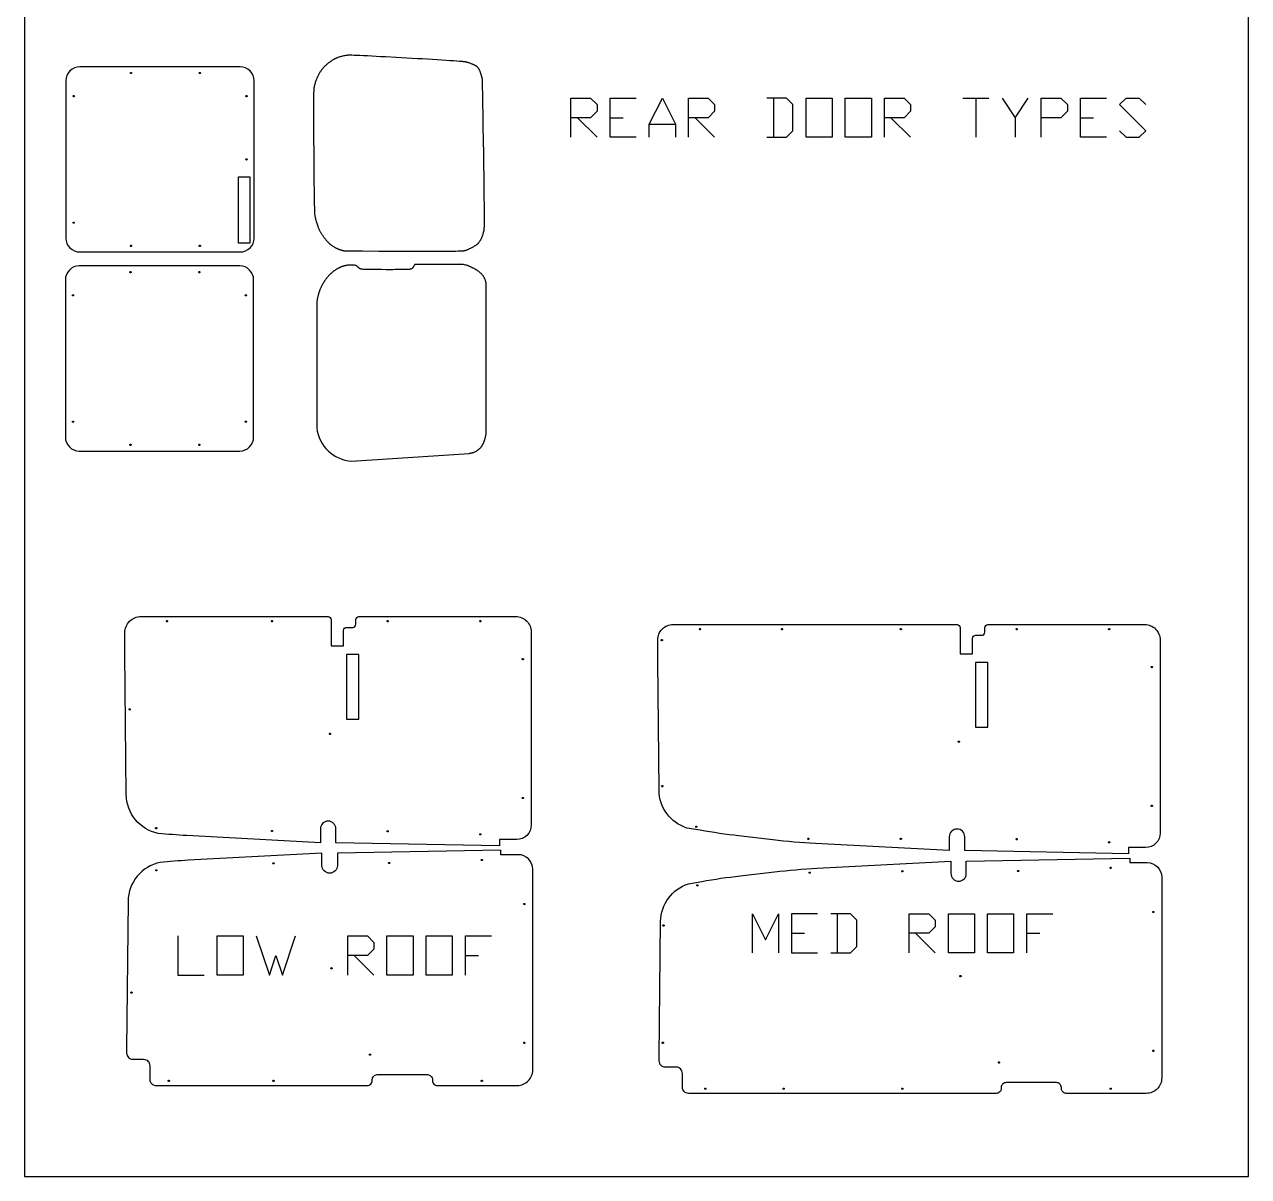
# Model space of a CAD drawing. Extents: x 0 to 9753, y 0 to 9976.
# Drawn here: x 5787 to 9753, y 1563 to 5297 of the extents above; entities that cross this region are included whole.
import ezdxf

# ---------------------------------------------------------------- set-up
doc = ezdxf.new("R2010")
doc.units = 0
doc.layers.add('Default_Layer', color=1, linetype='CONTINUOUS')

msp = doc.modelspace()

# ---------------------------------------------------------------- linework, layer by layer
at = {"layer": 'Default_Layer'}
for points in [[(5786.9, 1562.9), (9752.8, 1562.9), (9752.8, 5678.5), (5786.9, 5678.5), (5786.9, 1562.9)], [(6727, 4682.3), (6727.2, 4680.8), (6727.5, 4679.2), (6727.8, 4677.6), (6728.1, 4676), (6728.4, 4674.4), (6728.7, 4672.7), (6729.1, 4671.1), (6729.5, 4669.4), (6730.3, 4666), (6731.2, 4662.7), (6732.1, 4659.3), (6733, 4656.1), (6734, 4652.9), (6735, 4649.8), (6736, 4646.8), (6737, 4644), (6737.9, 4641.4), (6738.8, 4638.9), (6739.7, 4636.7), (6740.5, 4634.8), (6741.3, 4633), (6742.2, 4631.2), (6743.1, 4629.5), (6744, 4627.7), (6744.9, 4626), (6745.9, 4624.2), (6746.9, 4622.5), (6747.9, 4620.8), (6749, 4619.2), (6750, 4617.5), (6751.1, 4615.9), (6752.3, 4614.2), (6753.4, 4612.6), (6754.5, 4611), (6755.7, 4609.4), (6756.9, 4607.8), (6758.1, 4606.2), (6759.4, 4604.6), (6760.7, 4602.9), (6762.1, 4601.2), (6763.5, 4599.5), (6764.9, 4597.8), (6766.4, 4596.1), (6767.9, 4594.4), (6769.4, 4592.7), (6770.9, 4591.1), (6772.4, 4589.5), (6774, 4588), (6775.5, 4586.6), (6777, 4585.2), (6778.5, 4584), (6779.2, 4583.4), (6779.9, 4582.8), (6780.6, 4582.2), (6781.4, 4581.7), (6783, 4580.6), (6784.6, 4579.5), (6786.3, 4578.4), (6788, 4577.4), (6789.8, 4576.4), (6791.5, 4575.5), (6793.3, 4574.6), (6795.1, 4573.7), (6796.8, 4572.8), (6798.5, 4572.1), (6800.1, 4571.3), (6801.6, 4570.6), (6803.1, 4570), (6804.4, 4569.4), (6805.7, 4568.9), (6806.9, 4568.5), (6808.1, 4568), (6809.3, 4567.6), (6810.5, 4567.2), (6811.7, 4566.8), (6813, 4566.4), (6814.2, 4566), (6815.4, 4565.7), (6816.7, 4565.3), (6817.9, 4565), (6819.2, 4564.7), (6820.4, 4564.5), (6821.7, 4564.2), (6823, 4564), (6824.2, 4563.8), (6825.5, 4563.6), (6826.1, 4563.5), (6826.8, 4563.5), (6828.3, 4563.4), (6829.9, 4563.3), (6831.6, 4563.3), (6833.4, 4563.3), (6835.3, 4563.3), (6839.3, 4563.4), (6847.6, 4563.7), (6851.7, 4563.8), (6853.6, 4563.9), (6855.6, 4563.9), (6858.8, 4563.9), (6864.4, 4563.8), (6882.1, 4563.6), (6934.6, 4563), (6965, 4562.6), (6995.1, 4562.3), (7009.4, 4562.2), (7022.8, 4562.1), (7034.9, 4562.1), (7045.7, 4562.1), (7056.1, 4562.1), (7067.4, 4562.1), (7079.4, 4562.1), (7092, 4562.2), (7117.7, 4562.4), (7142.8, 4562.6), (7165.7, 4562.8), (7184.6, 4563.1), (7192.1, 4563.2), (7197.9, 4563.3), (7201.9, 4563.4), (7203.1, 4563.4), (7203.9, 4563.5), (7207.4, 4563.8), (7209.1, 4563.9), (7210.9, 4564.1), (7211.7, 4564.3), (7212.6, 4564.4), (7213.5, 4564.6), (7214.3, 4564.8), (7215.2, 4565), (7216, 4565.2), (7216.8, 4565.4), (7217.7, 4565.7), (7218.7, 4566.1), (7220.3, 4566.7), (7222.2, 4567.5), (7224.5, 4568.5), (7227, 4569.7), (7229.8, 4571), (7232.8, 4572.5), (7234.4, 4573.2), (7235.9, 4574), (7237.5, 4574.9), (7239.1, 4575.8), (7240.7, 4576.7), (7242.3, 4577.6), (7243.9, 4578.5), (7245.4, 4579.5), (7247, 4580.5), (7248.5, 4581.5), (7249.9, 4582.5), (7251.4, 4583.5), (7252.7, 4584.6), (7254.1, 4585.7), (7255.3, 4586.7), (7256.5, 4587.8), (7257, 4588.4), (7257.6, 4588.9), (7258.1, 4589.5), (7258.6, 4590), (7259.5, 4591.2), (7260.4, 4592.3), (7261.3, 4593.5), (7262.2, 4594.7), (7263, 4595.9), (7263.8, 4597.1), (7264.5, 4598.4), (7265.3, 4599.6), (7266, 4600.9), (7266.7, 4602.2), (7267.3, 4603.5), (7268, 4604.9), (7268.6, 4606.2), (7269.2, 4607.6), (7269.7, 4609), (7270.3, 4610.4), (7270.8, 4611.8), (7271.3, 4613.2), (7271.8, 4614.6), (7272.2, 4616), (7272.7, 4617.4), (7273.1, 4618.9), (7273.5, 4620.3), (7273.9, 4621.8), (7274.3, 4623.2), (7274.6, 4624.7), (7275.3, 4627.6), (7275.9, 4630.5), (7276.5, 4633.3), (7276.6, 4633.8), (7276.6, 4634.4), (7276.7, 4636.1), (7276.8, 4638.3), (7276.9, 4641.2), (7277, 4644.7), (7277.1, 4648.7), (7277.1, 4653.2), (7277.1, 4658.3), (7277.1, 4669.8), (7277.1, 4683.1), (7277, 4698.1), (7276.9, 4714.5), (7276.8, 4732.2), (7276.6, 4751.1), (7276.4, 4770.9), (7276.2, 4791.5), (7275.9, 4812.7), (7275.6, 4834.4), (7275, 4878.6), (7274.3, 4922.7), (7273.6, 4965.3), (7273, 5005.2), (7272.3, 5041), (7271.8, 5071.4), (7271.3, 5095.1), (7271.1, 5104.1), (7270.9, 5110.8), (7270.8, 5115.2), (7270.7, 5116.5), (7270.7, 5117.1), (7270.4, 5119.5), (7270, 5121.9), (7269.8, 5123), (7269.6, 5124.2), (7269.4, 5125.4), (7269.1, 5126.6), (7268.8, 5127.7), (7268.5, 5128.9), (7268.2, 5130.1), (7267.9, 5131.2), (7267.6, 5132.4), (7267.2, 5133.5), (7266.9, 5134.7), (7266.5, 5135.8), (7265.6, 5138.3), (7264.7, 5141.1), (7264.1, 5142.6), (7263.6, 5144.2), (7263, 5145.8), (7262.3, 5147.4), (7261.6, 5149), (7260.9, 5150.6), (7260.5, 5151.4), (7260, 5152.2), (7259.6, 5152.9), (7259.2, 5153.7), (7258.7, 5154.4), (7258.3, 5155.1), (7257.8, 5155.8), (7257.3, 5156.5), (7256.7, 5157.2), (7256.2, 5157.8), (7255.6, 5158.4), (7255.1, 5159), (7254.4, 5159.5), (7253.8, 5160.1), (7253, 5160.7), (7252.2, 5161.3), (7251.3, 5161.9), (7250.3, 5162.5), (7249.3, 5163.1), (7248.3, 5163.7), (7247.2, 5164.3), (7246, 5164.9), (7244.9, 5165.5), (7243.6, 5166.1), (7242.4, 5166.7), (7241.1, 5167.3), (7239.8, 5167.9), (7238.4, 5168.5), (7237, 5169), (7235.6, 5169.6), (7234.2, 5170.2), (7232.8, 5170.7), (7230, 5171.8), (7227.1, 5172.8), (7225.7, 5173.2), (7224.3, 5173.7), (7222.8, 5174.1), (7221.4, 5174.5), (7220.1, 5174.9), (7218.7, 5175.3), (7217.4, 5175.6), (7216.1, 5176), (7215.7, 5176), (7215.2, 5176.1), (7213.8, 5176.3), (7212, 5176.5), (7209.7, 5176.8), (7206.9, 5177), (7203.8, 5177.3), (7196.3, 5177.9), (7187.3, 5178.6), (7177, 5179.3), (7165.4, 5180.1), (7152.7, 5180.9), (7138.9, 5181.8), (7124.4, 5182.7), (7109, 5183.7), (7093.1, 5184.7), (7076.6, 5185.6), (7059.8, 5186.6), (7025.5, 5188.6), (6991.3, 5190.5), (6958, 5192.3), (6942, 5193.1), (6926.7, 5193.9), (6912.1, 5194.7), (6898.4, 5195.3), (6885.6, 5195.9), (6874, 5196.5), (6863.7, 5196.9), (6854.7, 5197.3), (6847.1, 5197.5), (6844, 5197.6), (6841.2, 5197.7), (6838.9, 5197.7), (6837.1, 5197.7), (6835.7, 5197.7), (6834.8, 5197.7), (6832.1, 5197.3), (6829.5, 5197), (6826.8, 5196.6), (6824.1, 5196.1), (6821.5, 5195.6), (6818.8, 5195), (6816.2, 5194.4), (6813.6, 5193.7), (6811, 5193), (6808.4, 5192.2), (6805.8, 5191.4), (6803.3, 5190.5), (6802.1, 5190.1), (6800.8, 5189.6), (6799.6, 5189.1), (6798.4, 5188.6), (6797.2, 5188.1), (6796, 5187.6), (6794.9, 5187.1), (6793.7, 5186.5), (6792.6, 5186), (6791.4, 5185.4), (6790.3, 5184.8), (6789.1, 5184.2), (6788, 5183.6), (6786.9, 5182.9), (6785.7, 5182.3), (6784.6, 5181.6), (6782.4, 5180.2), (6780.2, 5178.8), (6778, 5177.3), (6775.9, 5175.7), (6773.8, 5174.2), (6771.8, 5172.6), (6769.8, 5171), (6767.8, 5169.3), (6765.9, 5167.7), (6764.1, 5166), (6762.3, 5164.3), (6760.6, 5162.7), (6758.9, 5161), (6757.3, 5159.3), (6755.7, 5157.5), (6754.2, 5155.7), (6752.6, 5153.9), (6751.1, 5152.1), (6749.7, 5150.2), (6748.3, 5148.3), (6746.9, 5146.3), (6745.5, 5144.4), (6744.2, 5142.4), (6742.9, 5140.4), (6741.7, 5138.3), (6740.5, 5136.3), (6739.4, 5134.2), (6738.3, 5132.1), (6737.2, 5130), (6736.1, 5127.7), (6735.1, 5125.3), (6734, 5122.8), (6733, 5120.2), (6732, 5117.6), (6731, 5114.8), (6730, 5112.1), (6729.1, 5109.3), (6728.3, 5106.4), (6727.4, 5103.6), (6726.7, 5100.7), (6726.3, 5099.3), (6726, 5097.8), (6725.7, 5096.4), (6725.4, 5095), (6725.1, 5093.5), (6724.8, 5092.1), (6724.6, 5090.7), (6724.3, 5089.3), (6724.3, 5088.9), (6724.2, 5088.4), (6724.1, 5086.9), (6724.1, 5084.9), (6724, 5082.5), (6723.9, 5079.6), (6723.8, 5076.2), (6723.7, 5068.3), (6723.6, 5058.7), (6723.5, 5047.7), (6723.5, 5035.3), (6723.5, 5021.8), (6723.5, 5007.2), (6723.5, 4991.7), (6723.5, 4975.3), (6723.6, 4958.3), (6723.7, 4922.9), (6723.9, 4886.4), (6724.2, 4849.9), (6724.5, 4814.4), (6724.7, 4797.3), (6724.9, 4781), (6725.1, 4765.4), (6725.3, 4750.7), (6725.5, 4737.1), (6725.7, 4724.7), (6725.9, 4713.6), (6726.1, 4703.9), (6726.3, 4695.8), (6726.4, 4692.4), (6726.5, 4689.4), (6726.6, 4686.9), (6726.8, 4684.9), (6726.9, 4683.4), (6727, 4682.3)], [(8319.2, 4931.7), (8319.2, 5058.7), (8403.9, 5058.7), (8403.9, 4931.7), (8319.2, 4931.7)], [(8446.2, 4931.7), (8446.2, 5058.7), (8530.9, 5058.7), (8530.9, 4931.7), (8446.2, 4931.7)], [(6517.1, 4589), (6480.1, 4589), (6480.1, 4804), (6517.1, 4804), (6517.1, 4589)], [(6830.7, 3255.1), (6830.7, 3045.1), (6870.7, 3045.1), (6870.7, 3255.1), (6830.7, 3255.1)], [(8868.4, 3229.4), (8868.4, 3019.4), (8908.4, 3019.4), (8908.4, 3229.4), (8868.4, 3229.4)], [(8780.2, 2287.9), (8780.2, 2414.9), (8864.8, 2414.9), (8864.8, 2287.9), (8780.2, 2287.9)], [(8907.2, 2287.9), (8907.2, 2414.9), (8991.8, 2414.9), (8991.8, 2287.9), (8907.2, 2287.9)], [(6411, 2215.7), (6411, 2342.7), (6495.7, 2342.7), (6495.7, 2215.7), (6411, 2215.7)], [(6961.4, 2215.7), (6961.4, 2342.7), (7046, 2342.7), (7046, 2215.7), (6961.4, 2215.7)], [(7088.4, 2215.7), (7088.4, 2342.7), (7173, 2342.7), (7173, 2215.7), (7088.4, 2215.7)]]:
    msp.add_lwpolyline(points, close=True, dxfattribs=at)
for points in [[(5921.1, 4605, 0.414214), (5966.1, 4560), (6486.1, 4560, 0.414214), (6531.1, 4605), (6531.1, 5115, 0.414214), (6486.1, 5160), (5966.1, 5160, 0.414214), (5921.1, 5115), (5921.1, 4605)], [(6130.1, 5140, -0.414214), (6132.1, 5142, -0.414214), (6134.1, 5140, -0.414214), (6132.1, 5138, -0.414214), (6130.1, 5140)], [(6353.1, 5140, -0.414214), (6355.1, 5142, -0.414214), (6357.1, 5140, -0.414214), (6355.1, 5138, -0.414214), (6353.1, 5140)], [(5944.1, 5065, -0.414214), (5946.1, 5067, -0.414214), (5948.1, 5065, -0.414214), (5946.1, 5063, -0.414214), (5944.1, 5065)], [(6504.1, 5065, -0.414214), (6506.1, 5067, -0.414214), (6508.1, 5065, -0.414214), (6506.1, 5063, -0.414214), (6504.1, 5065)], [(6504.1, 4860, -0.414214), (6506.1, 4862, -0.414214), (6508.1, 4860, -0.414214), (6506.1, 4858, -0.414214), (6504.1, 4860)], [(5944.1, 4655, -0.414214), (5946.1, 4657, -0.414214), (5948.1, 4655, -0.414214), (5946.1, 4653, -0.414214), (5944.1, 4655)], [(6130.1, 4580, -0.414214), (6132.1, 4582, -0.414214), (6134.1, 4580, -0.414214), (6132.1, 4578, -0.414214), (6130.1, 4580)], [(6353.1, 4580, -0.414214), (6355.1, 4582, -0.414214), (6357.1, 4580, -0.414214), (6355.1, 4578, -0.414214), (6353.1, 4580)], [(5919.3, 3959.7, 0.414214), (5964.3, 3914.7), (6484.3, 3914.7, 0.414214), (6529.3, 3959.7), (6529.3, 4469.7, 0.414214), (6484.3, 4514.7), (5964.3, 4514.7, 0.414214), (5919.3, 4469.7), (5919.3, 3959.7)], [(6128.3, 4494.7, -0.414214), (6130.3, 4496.7, -0.414214), (6132.3, 4494.7, -0.414214), (6130.3, 4492.7, -0.414214), (6128.3, 4494.7)], [(6351.3, 4494.7, -0.414214), (6353.3, 4496.7, -0.414214), (6355.3, 4494.7, -0.414214), (6353.3, 4492.7, -0.414214), (6351.3, 4494.7)], [(5942.3, 4419.7, -0.414214), (5944.3, 4421.7, -0.414214), (5946.3, 4419.7, -0.414214), (5944.3, 4417.7, -0.414214), (5942.3, 4419.7)], [(6502.3, 4419.7, -0.414214), (6504.3, 4421.7, -0.414214), (6506.3, 4419.7, -0.414214), (6504.3, 4417.7, -0.414214), (6502.3, 4419.7)], [(5942.3, 4009.7, -0.414214), (5944.3, 4011.7, -0.414214), (5946.3, 4009.7, -0.414214), (5944.3, 4007.7, -0.414214), (5942.3, 4009.7)], [(6502.3, 4009.7, -0.414214), (6504.3, 4011.7, -0.414214), (6506.3, 4009.7, -0.414214), (6504.3, 4007.7, -0.414214), (6502.3, 4009.7)], [(6128.3, 3934.7, -0.414214), (6130.3, 3936.7, -0.414214), (6132.3, 3934.7, -0.414214), (6130.3, 3932.7, -0.414214), (6128.3, 3934.7)], [(6351.3, 3934.7, -0.414214), (6353.3, 3936.7, -0.414214), (6355.3, 3934.7, -0.414214), (6353.3, 3932.7, -0.414214), (6351.3, 3934.7)], [(6116.7, 2801), (6112, 3259.9), (6112, 3325.6, -0.414214), (6164.5, 3378.1), (6770.7, 3378.1, -0.414214), (6780.7, 3368.1), (6780.7, 3283.1), (6820.7, 3283.1), (6820.7, 3333.1, -0.414214), (6830.7, 3343.1), (6850.7, 3343.1, 0.414214), (6860.7, 3353.1), (6860.7, 3368.1, -0.414214), (6870.7, 3378.1), (7378.7, 3378.1, -0.414214), (7428.7, 3328.1), (7428.7, 2702.1, -0.414214), (7381.7, 2655.1), (7325.7, 2655.1), (7325.7, 2635.1), (6795.7, 2645.1), (6795.7, 2690.1, 0.414213), (6770.7, 2715.1, 0.414213), (6745.7, 2690.1), (6745.7, 2645.1), (6312.6, 2668.2, -0.010381), (6220.6, 2675, -0.353196), (6116.7, 2801)], [(6248.8, 3365.1, -0.414214), (6250.8, 3363.1, -0.414214), (6248.8, 3361.1, -0.414214), (6246.8, 3363.1, -0.414214), (6248.8, 3365.1)], [(6588.7, 3365.1, -0.414214), (6590.7, 3363.1, -0.414214), (6588.7, 3361.1, -0.414214), (6586.7, 3363.1, -0.414214), (6588.7, 3365.1)], [(6963.7, 3365.1, -0.414214), (6965.7, 3363.1, -0.414214), (6963.7, 3361.1, -0.414214), (6961.7, 3363.1, -0.414214), (6963.7, 3365.1)], [(7263.7, 3365.1, -0.414214), (7265.7, 3363.1, -0.414214), (7263.7, 3361.1, -0.414214), (7261.7, 3363.1, -0.414214), (7263.7, 3365.1)], [(7842.9, 2815.2), (7838.6, 3234.2), (7838.6, 3302.4, -0.414214), (7888.6, 3352.4), (8808.4, 3352.4, -0.414214), (8818.4, 3342.4), (8818.4, 3257.4), (8858.4, 3257.4), (8858.4, 3307.4, -0.414214), (8868.4, 3317.4), (8888.4, 3317.4, 0.414214), (8898.4, 3327.4), (8898.4, 3342.4, -0.414214), (8908.4, 3352.4), (9416.4, 3352.4, -0.414214), (9466.4, 3302.4), (9466.4, 2676.4, -0.414214), (9419.4, 2629.4), (9363.4, 2629.4), (9363.4, 2609.4), (8833.4, 2619.4), (8833.4, 2664.4, 0.414213), (8808.4, 2689.4, 0.414213), (8783.4, 2664.4), (8783.4, 2619.4), (8350.3, 2642.5, -0.01562), (8212, 2654.2), (8100.7, 2667.2, -0.014109), (7976.6, 2685.2), (7933.3, 2692.7, -0.323273), (7842.9, 2815.2)], [(7975.4, 3339.4, -0.414214), (7977.4, 3337.4, -0.414214), (7975.4, 3335.4, -0.414214), (7973.4, 3337.4, -0.414214), (7975.4, 3339.4)], [(8241.4, 3339.4, -0.414214), (8243.4, 3337.4, -0.414214), (8241.4, 3335.4, -0.414214), (8239.4, 3337.4, -0.414214), (8241.4, 3339.4)], [(8626.4, 3339.4, -0.414214), (8628.4, 3337.4, -0.414214), (8626.4, 3335.4, -0.414214), (8624.4, 3337.4, -0.414214), (8626.4, 3339.4)], [(9001.4, 3339.4, -0.414214), (9003.4, 3337.4, -0.414214), (9001.4, 3335.4, -0.414214), (8999.4, 3337.4, -0.414214), (9001.4, 3339.4)], [(9301.4, 3339.4, -0.414214), (9303.4, 3337.4, -0.414214), (9301.4, 3335.4, -0.414214), (9299.4, 3337.4, -0.414214), (9301.4, 3339.4)], [(7852, 3303.7, -0.414214), (7854, 3301.7, -0.414214), (7852, 3299.7, -0.414214), (7850, 3301.7, -0.414214), (7852, 3303.7)], [(7401.7, 3242.1, -0.414214), (7403.7, 3240.1, -0.414214), (7401.7, 3238.1, -0.414214), (7399.7, 3240.1, -0.414214), (7401.7, 3242.1)], [(9439.4, 3216.4, -0.414214), (9441.4, 3214.4, -0.414214), (9439.4, 3212.4, -0.414214), (9437.4, 3214.4, -0.414214), (9439.4, 3216.4)], [(6127.8, 3079.1, -0.414214), (6129.8, 3077.1, -0.414214), (6127.8, 3075.1, -0.414214), (6125.8, 3077.1, -0.414214), (6127.8, 3079.1)], [(6776.7, 3000.1, -0.414214), (6778.7, 2998.1, -0.414214), (6776.7, 2996.1, -0.414214), (6774.7, 2998.1, -0.414214), (6776.7, 3000.1)], [(8814.4, 2974.4, -0.414214), (8816.4, 2972.4, -0.414214), (8814.4, 2970.4, -0.414214), (8812.4, 2972.4, -0.414214), (8814.4, 2974.4)], [(7853.6, 2830.3, -0.414214), (7855.6, 2828.3, -0.414214), (7853.6, 2826.3, -0.414214), (7851.6, 2828.3, -0.414214), (7853.6, 2830.3)], [(7401.7, 2792.1, -0.414214), (7403.7, 2790.1, -0.414214), (7401.7, 2788.1, -0.414214), (7399.7, 2790.1, -0.414214), (7401.7, 2792.1)], [(9439.4, 2766.4, -0.414214), (9441.4, 2764.4, -0.414214), (9439.4, 2762.4, -0.414214), (9437.4, 2764.4, -0.414214), (9439.4, 2766.4)], [(7963.6, 2698.8, -0.414214), (7965.6, 2696.8, -0.414214), (7963.6, 2694.8, -0.414214), (7961.6, 2696.8, -0.414214), (7963.6, 2698.8)], [(6213.8, 2694, -0.414214), (6215.8, 2692, -0.414214), (6213.8, 2690, -0.414214), (6211.8, 2692, -0.414214), (6213.8, 2694)], [(6588.7, 2685.1, -0.414214), (6590.7, 2683.1, -0.414214), (6588.7, 2681.1, -0.414214), (6586.7, 2683.1, -0.414214), (6588.7, 2685.1)], [(6963.7, 2684.1, -0.414214), (6965.7, 2682.1, -0.414214), (6963.7, 2680.1, -0.414214), (6961.7, 2682.1, -0.414214), (6963.7, 2684.1)], [(7263.7, 2674.1, -0.414214), (7265.7, 2672.1, -0.414214), (7263.7, 2670.1, -0.414214), (7261.7, 2672.1, -0.414214), (7263.7, 2674.1)], [(8326.4, 2659.4, -0.414214), (8328.4, 2657.4, -0.414214), (8326.4, 2655.4, -0.414214), (8324.4, 2657.4, -0.414214), (8326.4, 2659.4)], [(8626.4, 2659.4, -0.414214), (8628.4, 2657.4, -0.414214), (8626.4, 2655.4, -0.414214), (8624.4, 2657.4, -0.414214), (8626.4, 2659.4)], [(9001.4, 2658.4, -0.414214), (9003.4, 2656.4, -0.414214), (9001.4, 2654.4, -0.414214), (8999.4, 2656.4, -0.414214), (9001.4, 2658.4)], [(6118, 1963.3, 0.417116), (6138, 1943.1), (6172.8, 1943.1, -0.414214), (6192.8, 1923.1), (6192.8, 1878.1, 0.414214), (6212.8, 1858.1), (6897.7, 1858.1, 0.414214), (6913.7, 1874.1), (6913.7, 1877.1, -0.414214), (6929.7, 1893.1), (7092.7, 1893.1, -0.414214), (7108.7, 1877.1), (7108.7, 1874.1, 0.414214), (7124.7, 1858.1), (7383.7, 1858.1, 0.414214), (7433.7, 1908.1), (7433.7, 2559.1, 0.414214), (7386.7, 2606.1), (7330.7, 2606.1), (7330.7, 2621.1), (6800.7, 2611.1), (6800.7, 2571.1, -0.414214), (6775.7, 2546.1, -0.414214), (6750.7, 2571.1), (6750.7, 2611.1), (6317.6, 2588, 0.010288), (6226.4, 2581.2, 0.352879), (6122.7, 2455.2), (6118, 1976.3), (6118, 1963.3)], [(9301.4, 2648.4, -0.414214), (9303.4, 2646.4, -0.414214), (9301.4, 2644.4, -0.414214), (9299.4, 2646.4, -0.414214), (9301.4, 2648.4)], [(6593.7, 2580.1, -0.414214), (6595.7, 2578.1, -0.414214), (6593.7, 2576.1, -0.414214), (6591.7, 2578.1, -0.414214), (6593.7, 2580.1)], [(6968.7, 2581.1, -0.414214), (6970.7, 2579.1, -0.414214), (6968.7, 2577.1, -0.414214), (6966.7, 2579.1, -0.414214), (6968.7, 2581.1)], [(7268.7, 2591.1, -0.414214), (7270.7, 2589.1, -0.414214), (7268.7, 2587.1, -0.414214), (7266.7, 2589.1, -0.414214), (7268.7, 2591.1)], [(7843.6, 1937.6), (7843.6, 1950.6), (7848, 2389.6, -0.323363), (7938.3, 2512.1), (7981.6, 2519.7, -0.014109), (8105.7, 2537.7), (8217, 2550.6, -0.01562), (8355.3, 2562.3), (8788.4, 2585.4), (8788.4, 2545.4, 0.414214), (8813.4, 2520.4, 0.414214), (8838.4, 2545.4), (8838.4, 2585.4), (9368.4, 2595.4), (9368.4, 2580.4), (9424.4, 2580.4, -0.414214), (9471.4, 2533.4), (9471.4, 1882.4, -0.414214), (9421.4, 1832.4), (9162.4, 1832.4, -0.414214), (9146.4, 1848.4), (9146.4, 1851.4, 0.414214), (9130.4, 1867.4), (8967.4, 1867.4, 0.414214), (8951.4, 1851.4), (8951.4, 1848.4, -0.414214), (8935.4, 1832.4), (7938.4, 1832.4, -0.414214), (7918.4, 1852.4), (7918.4, 1897.4, 0.414214), (7898.4, 1917.4), (7863.6, 1917.4, -0.417116), (7843.6, 1937.6)], [(6213.9, 2557.6, -0.414214), (6215.9, 2555.6, -0.414214), (6213.9, 2553.6, -0.414214), (6211.9, 2555.6, -0.414214), (6213.9, 2557.6)], [(8331, 2550, -0.414214), (8333, 2548, -0.414214), (8331, 2546, -0.414214), (8329, 2548, -0.414214), (8331, 2550)], [(8631.4, 2554.4, -0.414214), (8633.4, 2552.4, -0.414214), (8631.4, 2550.4, -0.414214), (8629.4, 2552.4, -0.414214), (8631.4, 2554.4)], [(9006.4, 2555.4, -0.414214), (9008.4, 2553.4, -0.414214), (9006.4, 2551.4, -0.414214), (9004.4, 2553.4, -0.414214), (9006.4, 2555.4)], [(9306.4, 2565.4, -0.414214), (9308.4, 2563.4, -0.414214), (9306.4, 2561.4, -0.414214), (9304.4, 2563.4, -0.414214), (9306.4, 2565.4)], [(7967, 2508.6, -0.414214), (7969, 2506.6, -0.414214), (7967, 2504.6, -0.414214), (7965, 2506.6, -0.414214), (7967, 2508.6)], [(7406.7, 2448.1, -0.414214), (7408.7, 2446.1, -0.414214), (7406.7, 2444.1, -0.414214), (7404.7, 2446.1, -0.414214), (7406.7, 2448.1)], [(9444.4, 2422.4, -0.414214), (9446.4, 2420.4, -0.414214), (9444.4, 2418.4, -0.414214), (9442.4, 2420.4, -0.414214), (9444.4, 2422.4)], [(7857.3, 2378.6, -0.414214), (7859.3, 2376.6, -0.414214), (7857.3, 2374.6, -0.414214), (7855.3, 2376.6, -0.414214), (7857.3, 2378.6)], [(6781.7, 2240.1, -0.414214), (6783.7, 2238.1, -0.414214), (6781.7, 2236.1, -0.414214), (6779.7, 2238.1, -0.414214), (6781.7, 2240.1)], [(8819.4, 2214.4, -0.414214), (8821.4, 2212.4, -0.414214), (8819.4, 2210.4, -0.414214), (8817.4, 2212.4, -0.414214), (8819.4, 2214.4)], [(6133.8, 2161.1, -0.414214), (6135.8, 2159.1, -0.414214), (6133.8, 2157.1, -0.414214), (6131.8, 2159.1, -0.414214), (6133.8, 2161.1)], [(7406.7, 1998.1, -0.414214), (7408.7, 1996.1, -0.414214), (7406.7, 1994.1, -0.414214), (7404.7, 1996.1, -0.414214), (7406.7, 1998.1)], [(7855.2, 1998.5, -0.414214), (7857.2, 1996.5, -0.414214), (7855.2, 1994.5, -0.414214), (7853.2, 1996.5, -0.414214), (7855.2, 1998.5)], [(6906.7, 1960.1, -0.414214), (6908.7, 1958.1, -0.414214), (6906.7, 1956.1, -0.414214), (6904.7, 1958.1, -0.414214), (6906.7, 1960.1)], [(9444.4, 1972.4, -0.414214), (9446.4, 1970.4, -0.414214), (9444.4, 1968.4, -0.414214), (9442.4, 1970.4, -0.414214), (9444.4, 1972.4)], [(8944.4, 1934.4, -0.414214), (8946.4, 1932.4, -0.414214), (8944.4, 1930.4, -0.414214), (8942.4, 1932.4, -0.414214), (8944.4, 1934.4)], [(6254.8, 1875.1, -0.414214), (6256.8, 1873.1, -0.414214), (6254.8, 1871.1, -0.414214), (6252.8, 1873.1, -0.414214), (6254.8, 1875.1)], [(6593.7, 1875.1, -0.414214), (6595.7, 1873.1, -0.414214), (6593.7, 1871.1, -0.414214), (6591.7, 1873.1, -0.414214), (6593.7, 1875.1)], [(7268.7, 1875.1, -0.414214), (7270.7, 1873.1, -0.414214), (7268.7, 1871.1, -0.414214), (7266.7, 1873.1, -0.414214), (7268.7, 1875.1)], [(7993, 1849.4, -0.414214), (7995, 1847.4, -0.414214), (7993, 1845.4, -0.414214), (7991, 1847.4, -0.414214), (7993, 1849.4)], [(8246.4, 1849.4, -0.414214), (8248.4, 1847.4, -0.414214), (8246.4, 1845.4, -0.414214), (8244.4, 1847.4, -0.414214), (8246.4, 1849.4)], [(8631.4, 1849.4, -0.414214), (8633.4, 1847.4, -0.414214), (8631.4, 1845.4, -0.414214), (8629.4, 1847.4, -0.414214), (8631.4, 1849.4)], [(9306.4, 1849.4, -0.414214), (9308.4, 1847.4, -0.414214), (9306.4, 1845.4, -0.414214), (9304.4, 1847.4, -0.414214), (9306.4, 1849.4)]]:
    msp.add_lwpolyline(points, format="xyb", close=True, dxfattribs=at)
for points in [[(7557.2, 4931.7), (7557.2, 5058.7), (7620.7, 5058.7), (7641.9, 5037.6), (7641.9, 5016.4), (7620.7, 4995.2), (7557.2, 4995.2)], [(7768.9, 4931.7), (7684.2, 4931.7), (7684.2, 5058.7), (7768.9, 5058.7)], [(7811.2, 4931.7), (7811.2, 4974.1), (7853.6, 5058.7), (7895.9, 4974.1), (7895.9, 4931.7)], [(7938.2, 4931.7), (7938.2, 5058.7), (8001.7, 5058.7), (8022.9, 5037.6), (8022.9, 5016.4), (8001.7, 4995.2), (7938.2, 4995.2)], [(8192.2, 4931.7), (8255.7, 4931.7), (8276.9, 4952.9), (8276.9, 5037.6), (8255.7, 5058.7), (8192.2, 5058.7)], [(8213.4, 5058.7), (8213.4, 4931.7)], [(8573.2, 4931.7), (8573.2, 5058.7), (8636.7, 5058.7), (8657.9, 5037.6), (8657.9, 5016.4), (8636.7, 4995.2), (8573.2, 4995.2)], [(8827.2, 5058.7), (8911.9, 5058.7)], [(8869.6, 5058.7), (8869.6, 4931.7)], [(8954.2, 5058.7), (8996.6, 4995.2), (8996.6, 4931.7)], [(8996.6, 4995.2), (9038.9, 5058.7)], [(9081.2, 4931.7), (9081.2, 5058.7), (9144.7, 5058.7), (9165.9, 5037.6), (9165.9, 5016.4), (9144.7, 4995.2), (9081.2, 4995.2)], [(9292.9, 4931.7), (9208.2, 4931.7), (9208.2, 5058.7), (9292.9, 5058.7)], [(9335.2, 4952.9), (9356.4, 4931.7), (9398.7, 4931.7), (9419.9, 4952.9), (9335.2, 5037.6), (9356.4, 5058.7), (9398.7, 5058.7), (9419.9, 5037.6)], [(7578.4, 4995.2), (7641.9, 4931.7)], [(7684.2, 4995.2), (7726.6, 4995.2)], [(7811.2, 4974.1), (7895.9, 4974.1)], [(7959.4, 4995.2), (8022.9, 4931.7)], [(8594.4, 4995.2), (8657.9, 4931.7)], [(9208.2, 4995.2), (9250.6, 4995.2)], [(8145.2, 2287.9), (8145.2, 2414.9), (8187.5, 2330.2), (8229.8, 2414.9), (8229.8, 2287.9)], [(8356.8, 2414.9), (8272.2, 2414.9), (8272.2, 2287.9), (8356.8, 2287.9)], [(8399.2, 2287.9), (8462.7, 2287.9), (8483.8, 2309), (8483.8, 2393.7), (8462.7, 2414.9), (8399.2, 2414.9)], [(8420.3, 2414.9), (8420.3, 2287.9)], [(8653.2, 2287.9), (8653.2, 2414.9), (8716.7, 2414.9), (8737.8, 2393.7), (8737.8, 2372.5), (8716.7, 2351.4), (8653.2, 2351.4)], [(9034.2, 2287.9), (9034.2, 2414.9), (9118.8, 2414.9)], [(6284, 2342.7), (6284, 2215.7), (6368.7, 2215.7)], [(6538, 2342.7), (6580.4, 2215.7), (6601.5, 2279.2), (6622.7, 2215.7), (6665, 2342.7)], [(6834.4, 2215.7), (6834.4, 2342.7), (6897.9, 2342.7), (6919, 2321.5), (6919, 2300.4), (6897.9, 2279.2), (6834.4, 2279.2)], [(7215.4, 2215.7), (7215.4, 2342.7), (7300, 2342.7)], [(8272.2, 2351.4), (8314.5, 2351.4)], [(8674.3, 2351.4), (8737.8, 2287.9)], [(9034.2, 2351.4), (9076.5, 2351.4)], [(6855.5, 2279.2), (6919, 2215.7)], [(7215.4, 2279.2), (7257.7, 2279.2)]]:
    msp.add_lwpolyline(points, dxfattribs=at)
msp.add_lwpolyline([(6734, 4396.4), (6734, 3989.5, 0.361223), (6846.4, 3882.1), (7227.5, 3907.2), (7229.4, 3907.5), (7231.2, 3907.7), (7233, 3908.1), (7234.7, 3908.4), (7236.4, 3908.9), (7238.1, 3909.3), (7239.7, 3909.8), (7241.3, 3910.3), (7242.8, 3910.8), (7244.3, 3911.4), (7245.8, 3912), (7247.2, 3912.6), (7248.6, 3913.3), (7250, 3914), (7251.3, 3914.7), (7252.6, 3915.5), (7253.8, 3916.2), (7255, 3917.1), (7256.2, 3917.9), (7257.3, 3918.8), (7258.5, 3919.6), (7259.5, 3920.6), (7260.6, 3921.5), (7261.6, 3922.4), (7262.6, 3923.4), (7263.5, 3924.4), (7264.5, 3925.5), (7265.4, 3926.5), (7266.2, 3927.6), (7267.1, 3928.7), (7267.9, 3929.8), (7268.7, 3930.9), (7269.4, 3932), (7270.2, 3933.2), (7270.9, 3934.4), (7271.6, 3935.5), (7272.2, 3936.7), (7272.9, 3938), (7273.5, 3939.2), (7274.1, 3940.4), (7274.7, 3941.7), (7275.2, 3943), (7275.7, 3944.3), (7276.2, 3945.5), (7276.7, 3946.8), (7277.2, 3948.2), (7277.7, 3949.5), (7278.1, 3950.8), (7278.5, 3952.1), (7278.9, 3953.5), (7279.3, 3954.8), (7279.7, 3956.2), (7280, 3957.5), (7280.4, 3958.9), (7281, 3961.6), (7281.6, 3964.4), (7282.2, 3967.1), (7282.7, 3969.9), (7283.1, 3972.6), (7283.1, 4450.3), (7283.1, 4451.3), (7283.1, 4452.2), (7283.1, 4453.2), (7283, 4454.1), (7283, 4455), (7282.9, 4456), (7282.8, 4456.9), (7282.7, 4457.8), (7282.6, 4458.7), (7282.5, 4459.5), (7282.3, 4460.4), (7282.2, 4461.3), (7282, 4462.2), (7281.8, 4463), (7281.4, 4464.7), (7280.9, 4466.4), (7280.4, 4468), (7279.9, 4469.6), (7279.2, 4471.1), (7278.6, 4472.7), (7277.9, 4474.2), (7277.1, 4475.7), (7276.3, 4477.1), (7275.5, 4478.6), (7274.6, 4480), (7273.7, 4481.3), (7272.7, 4482.7), (7271.7, 4484), (7270.7, 4485.3), (7269.6, 4486.5), (7268.5, 4487.8), (7267.3, 4489), (7266.1, 4490.2), (7264.9, 4491.3), (7263.7, 4492.5), (7262.4, 4493.6), (7261.1, 4494.7), (7259.8, 4495.8), (7258.5, 4496.8), (7257.1, 4497.8), (7255.7, 4498.8), (7254.3, 4499.8), (7252.9, 4500.7), (7251.4, 4501.7), (7250, 4502.6), (7248.5, 4503.5), (7247, 4504.3), (7245.5, 4505.2), (7244, 4506), (7242.4, 4506.8), (7240.9, 4507.6), (7239.3, 4508.4), (7237.8, 4509.1), (7236.2, 4509.8), (7234.6, 4510.5), (7233.1, 4511.2), (7231.5, 4511.9), (7229.9, 4512.6), (7228.3, 4513.2), (7226.7, 4513.8), (7225.2, 4514.4), (7222, 4515.6), (7218.9, 4516.7), (7215.8, 4517.7), (7212.8, 4518.6), (7209.8, 4519.6), (7051.6, 4519.6), (7051.3, 4519.1), (7050.9, 4518.6), (7050.2, 4517.6), (7049.6, 4516.5), (7048.9, 4515.5), (7047.7, 4513.3), (7047, 4512.2), (7046.4, 4511.2), (7045.7, 4510.1), (7045, 4509.1), (7044.6, 4508.6), (7044.3, 4508.2), (7043.9, 4507.7), (7043.5, 4507.3), (7043.1, 4506.8), (7042.7, 4506.4), (7042.2, 4506), (7041.8, 4505.7), (7041.3, 4505.3), (7040.8, 4505), (7040.3, 4504.7), (7039.8, 4504.4), (7039.6, 4504.4), (7039.4, 4504.3), (7038.8, 4504.2), (7038, 4504.1), (7037, 4503.9), (7035.9, 4503.8), (7034.5, 4503.7), (7033, 4503.6), (7031.3, 4503.5), (7027.5, 4503.4), (7023.1, 4503.2), (7018.1, 4503.1), (7012.7, 4503), (7006.9, 4502.9), (7000.6, 4502.8), (6994.1, 4502.7), (6987.3, 4502.7), (6980.2, 4502.6), (6973, 4502.6), (6958.4, 4502.6), (6943.7, 4502.7), (6929.5, 4502.8), (6922.7, 4502.9), (6916.1, 4503), (6909.9, 4503.1), (6904, 4503.2), (6898.6, 4503.3), (6893.6, 4503.4), (6889.2, 4503.6), (6885.3, 4503.7), (6882.1, 4503.9), (6879.6, 4504.1), (6878.6, 4504.1), (6877.8, 4504.2), (6877.2, 4504.3), (6876.8, 4504.4), (6876.2, 4504.6), (6875.7, 4504.8), (6875.2, 4505.1), (6874.6, 4505.3), (6874.1, 4505.6), (6873.6, 4505.9), (6873.1, 4506.2), (6872.6, 4506.6), (6871.6, 4507.2), (6870.7, 4508), (6869.7, 4508.7), (6868.8, 4509.5), (6867.9, 4510.4), (6867, 4511.2), (6865.2, 4512.9), (6864.3, 4513.7), (6863.4, 4514.5), (6862.5, 4515.3), (6861.5, 4516), (6859.9, 4516.3), (6858.3, 4516.6), (6856.7, 4516.8), (6855.1, 4517), (6853.4, 4517.1), (6851.8, 4517.3), (6850.3, 4517.4), (6848.7, 4517.4), (6847.1, 4517.5), (6845.5, 4517.5), (6844, 4517.5), (6842.4, 4517.4), (6840.9, 4517.4), (6839.3, 4517.3), (6837.8, 4517.2), (6836.3, 4517), (6834.7, 4516.9), (6833.2, 4516.7), (6831.7, 4516.4), (6830.2, 4516.2), (6828.8, 4515.9), (6827.3, 4515.6), (6825.8, 4515.3), (6824.4, 4515), (6822.9, 4514.6), (6821.5, 4514.2), (6820, 4513.8), (6818.6, 4513.4), (6817.2, 4512.9), (6815.8, 4512.4), (6814.4, 4511.9), (6813, 4511.4), (6811.6, 4510.8), (6810.2, 4510.3), (6808.9, 4509.7), (6807.5, 4509.1), (6806.2, 4508.4), (6804.9, 4507.8), (6803.5, 4507.1), (6802.2, 4506.4), (6800.9, 4505.7), (6799.6, 4504.9), (6798.4, 4504.2), (6797.1, 4503.4), (6795.8, 4502.6), (6794.6, 4501.8), (6793.3, 4501), (6792.1, 4500.1), (6790.9, 4499.3), (6789.7, 4498.4), (6788.5, 4497.5), (6787.3, 4496.6), (6786.1, 4495.6), (6784.9, 4494.7), (6783.8, 4493.7), (6782.6, 4492.7), (6781.5, 4491.8), (6780.4, 4490.7), (6779.2, 4489.7), (6778.1, 4488.7), (6777.1, 4487.6), (6776, 4486.5), (6774.9, 4485.5), (6773.9, 4484.4), (6772.8, 4483.2), (6771.8, 4482.1), (6770.8, 4481), (6769.8, 4479.8), (6768.8, 4478.6), (6767.8, 4477.5), (6766.8, 4476.3), (6765.8, 4475.1), (6764.9, 4473.9), (6764, 4472.6), (6763, 4471.4), (6762.1, 4470.1), (6761.2, 4468.9), (6760.3, 4467.6), (6759.5, 4466.3), (6758.6, 4465), (6757.8, 4463.7), (6756.9, 4462.4), (6756.1, 4461.1), (6755.3, 4459.8), (6754.5, 4458.5), (6753.7, 4457.1), (6753, 4455.8), (6752.2, 4454.4), (6751.5, 4453), (6750.8, 4451.7), (6750, 4450.3), (6749.3, 4448.9), (6748.7, 4447.5), (6748, 4446.1), (6747.3, 4444.7), (6746.7, 4443.3), (6746.1, 4441.9), (6745.4, 4440.4), (6744.8, 4439), (6744.3, 4437.6), (6743.7, 4436.1), (6743.1, 4434.7), (6742.6, 4433.2), (6742.1, 4431.8), (6741.6, 4430.3), (6741.1, 4428.9), (6740.6, 4427.4), (6740.1, 4425.9), (6739.7, 4424.5), (6739.2, 4423), (6738.8, 4421.5), (6738.4, 4420.1), (6738, 4418.6), (6737.6, 4417.1), (6737.3, 4415.6), (6736.9, 4414.2), (6736.6, 4412.7), (6736.3, 4411.2), (6736, 4409.7), (6735.7, 4408.2), (6735.4, 4406.8), (6735.2, 4405.3), (6735, 4403.8), (6734.7, 4402.3), (6734.6, 4400.9), (6734.4, 4399.4), (6734.2, 4397.9), (6734.1, 4396.4)], format="xyb", dxfattribs=at)

doc.saveas('drawing.dxf')
